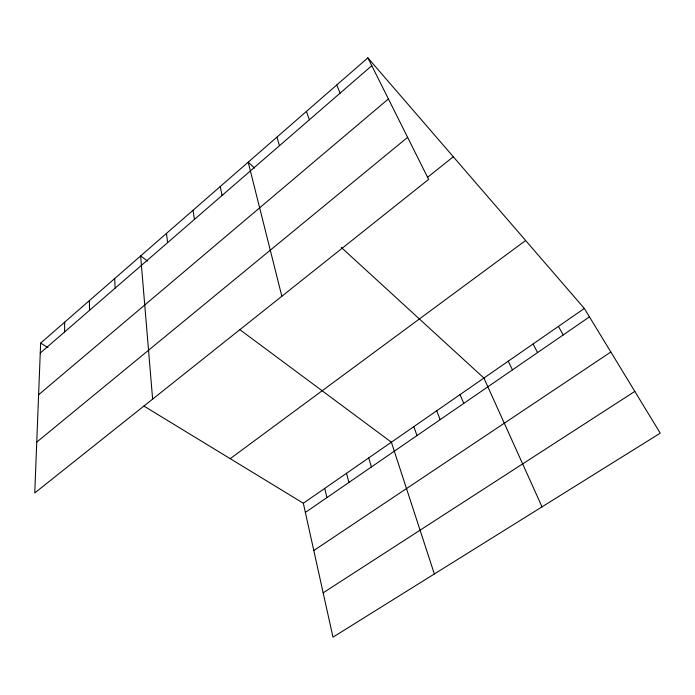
<?xml version="1.0" encoding="UTF-8"?>
<svg xmlns="http://www.w3.org/2000/svg" width="695" height="695" viewBox="0 0 695 695"><rect width="100%" height="100%" fill="white"/><g stroke="black" fill="none" stroke-linecap="round" stroke-linejoin="round"><path stroke-width="1.04" d="M64.583 331.967L64.696 322.141M40.64 343.113L34.75 492.955L428.624 179.406L367.872 57.841L40.64 343.113L47.99 347.596M40.249 353.051L371.79 65.686M38.607 394.777L388.409 98.942M36.748 442.116L407.609 137.349M427.39 177.434L453.314 156.766M230.21 458.665L525.637 240.505M303.333 503.241L584.321 308.45L660.25 433.167L332.983 637.159L303.333 503.241L143.865 406.036M305.366 512.432L589.447 316.877M313.801 550.527L610.844 352.009M323.166 592.818L634.822 391.407M147.531 261.068L140.633 255.942L152.631 399.112M239.836 329.639L391.372 442.202L434.349 573.974M254.587 168.034L248.193 162.178L281.84 296.252M341.28 247.429L483.911 378.054L542.03 506.855M367.872 57.841L584.321 308.45M558.424 326.398L563.245 334.912M533.074 343.982L537.582 352.573M508.236 361.192L512.467 369.87M336.701 85.016L340.159 93.104M460.073 394.578L463.756 403.395M436.721 410.771L440.144 419.658M306.391 111.443L309.405 119.757M413.82 426.643L417 435.591M276.897 137.15L279.486 145.689M368.706 457.918L371.399 466.971M346.484 473.33L348.951 482.426M324.695 488.429L326.945 497.577M220.237 186.547L222.053 195.469M193.019 210.281L194.47 219.377M166.487 233.407L167.599 242.668M114.666 278.582L115.144 288.138M89.368 300.64L89.533 310.335"/></g></svg>
